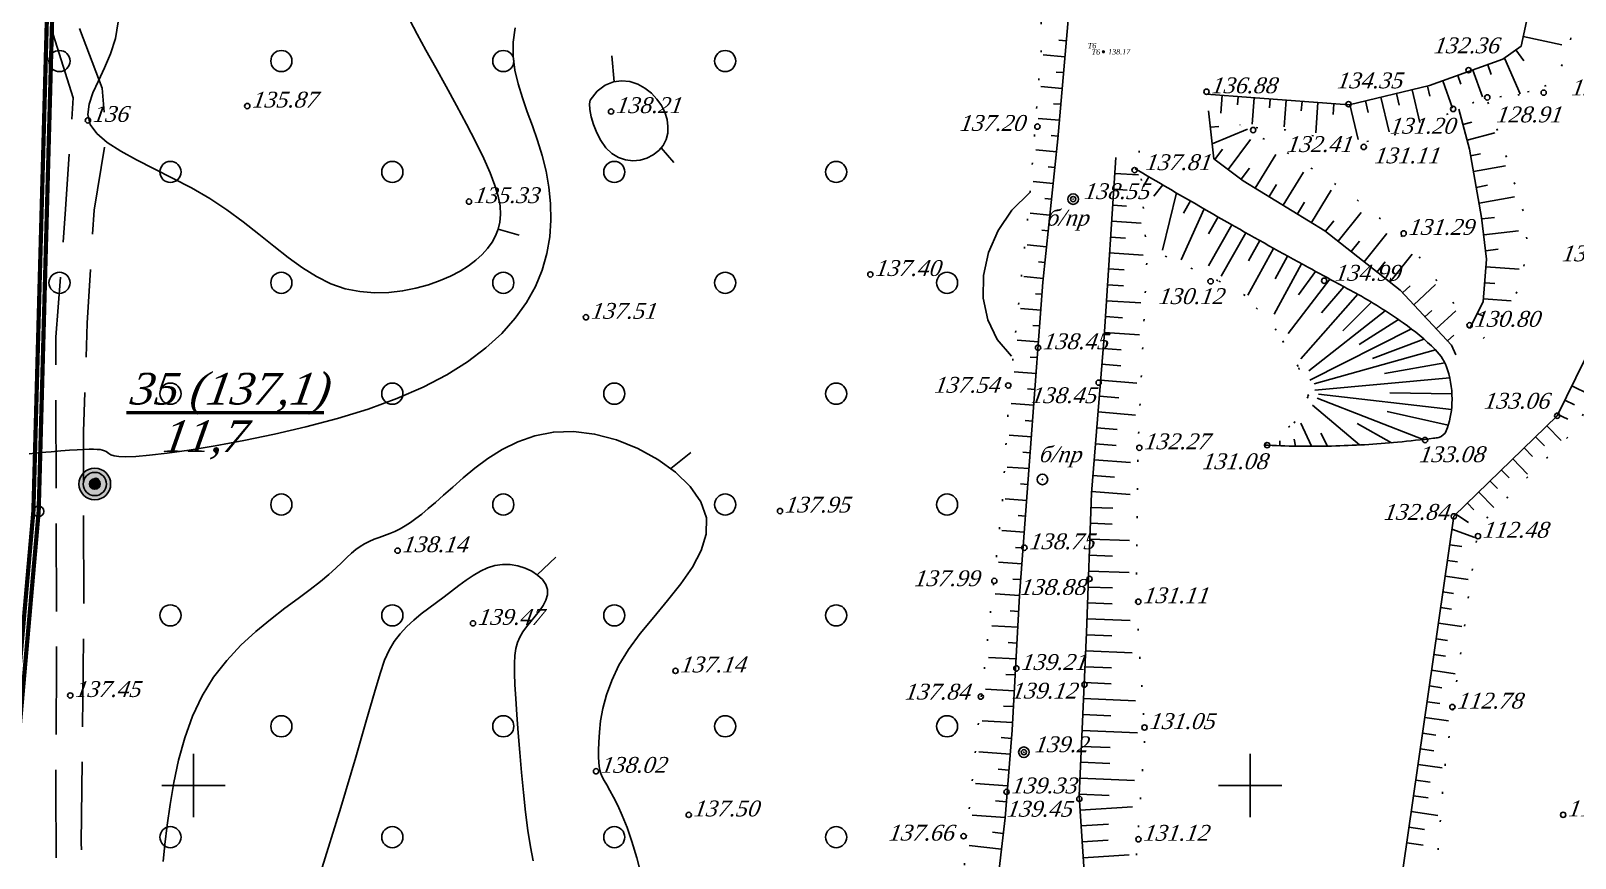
# Model space of a CAD drawing. Header units: millimetres. Extents: x 1400 to 7029, y -1119 to 1612.
# Drawn here: x 2941.4 to 3029.1, y 1348.7 to 1395.7 of the extents above; entities that cross this region are included whole.
import ezdxf
from ezdxf.enums import TextEntityAlignment as Align

# ---------------------------------------------------------------- set-up
doc = ezdxf.new("R2010")
doc.units = ezdxf.units.MM
doc.set_wipeout_variables(frame=1)
doc.linetypes.add('ADOT1', pattern=[1.6, 0.1, -1.5])
doc.linetypes.add('AHIDDEN4', pattern=[7, 5, -2])
for name, color, linetype in [('02_Горизонт_112', 7, 'Continuous'), ('02_Горизонт_128', 7, 'Continuous'), ('CONT-MNR', 7, 'Continuous'), ('NOMERA', 7, 'Continuous'), ('ВЫСОТЫ', 7, 'Continuous'), ('кресты', 7, 'Continuous'), ('НАДЗЕМКА', 7, 'Continuous'), ('НОМЕРА', 7, 'Continuous'), ('ПИКЕТЫ', 7, 'Continuous'), ('РАСТИТ', 7, 'Continuous'), ('РЕЛЬЕФ', 7, 'Continuous'), ('Скважины', 7, 'Continuous'), ('СІТУАЦІЯ', 7, 'Continuous'), ('ТОЧКИ', 7, 'Continuous')]:
    doc.layers.add(name, color=color, linetype=linetype)
doc.styles.add('russ', font='timesi.ttf')
doc.styles.add('universw', font='timesi.ttf', dxfattribs={"oblique": 10})

# ---------------------------------------------------------------- blocks, each defined once
blk = doc.blocks.new('A$C29341465')
at = {"color": 0, "linetype": 'ByBlock', "lineweight": -2}
for p, q in [((0.5, 1.2), (0, 1.2)), ((1.2, 2), (1.2, 2.5)), ((1.2, 0.5), (1.2, 0)), ((2, 1.2), (2.5, 1.2))]:
    blk.add_line(p, q, dxfattribs=at)
blk.add_circle((1.2, 1.2), 0.75, dxfattribs=at)
blk = doc.blocks.new('point_s')
at = {"color": 0, "xscale": 0.2, "yscale": 0.2, "zscale": 0.2}
blk.add_blockref('A$C29341465', (-0.25, -0.25), dxfattribs=at)
at = {"layer": 'NOMERA', "color": 1, "style": 'russ'}
blk.add_attdef('NN', text='', height=1, dxfattribs=at).set_placement((-2.16, 0.35), align=Align.BOTTOM_CENTER)
at = {"layer": 'ВЫСОТЫ', "color": 1, "style": 'russ'}
blk.add_attdef('H_VER', (0.88, -0.52), '', height=1, dxfattribs=at)
at = {"layer": 'ВЫСОТЫ', "color": 0, "style": 'russ'}
blk.add_attdef('H_ZEM', (1.19, -1.98), '', height=1, dxfattribs=at)
at = {"layer": 'НОМЕРА', "color": 1, "linetype": 'Continuous', "style": 'russ'}
blk.add_attdef('NAZV', text='', height=1, dxfattribs=at).set_placement((-0.62, -0.07), align=Align.MIDDLE_RIGHT)
at = {"layer": 'ТОЧКИ', "style": 'russ'}
for tag, p in [('T_ST--T_OR', (-0.02, -4.67)), ('S-G_UG-V_UG-V', (0.02, -9.54)), ('H_ST-I-Z', (-0.02, -7.21))]:
    blk.add_attdef(tag, text='', height=1, dxfattribs=at).set_placement(p, align=Align.CENTER)
blk = doc.blocks.new('108')
at = {"color": 0, "linetype": 'Continuous', "lineweight": 0}
blk.add_wipeout([(0.51, -0.12), (0.52, -0.06), (0.52, -0.01), (0.52, 0.05), (0.51, 0.1), (0.5, 0.15), (0.48, 0.2), (0.45, 0.25), (0.42, 0.3), (0.39, 0.34), (0.35, 0.38), (0.31, 0.42), (0.26, 0.45), (0.22, 0.47), (0.17, 0.49), (0.11, 0.51), (0.06, 0.52), (0.01, 0.52), (-0.05, 0.52), (-0.1, 0.51), (-0.15, 0.5), (-0.21, 0.48), (-0.25, 0.45), (-0.3, 0.42), (-0.34, 0.39), (-0.38, 0.35), (-0.42, 0.31), (-0.45, 0.26), (-0.47, 0.22), (-0.49, 0.17), (-0.51, 0.11), (-0.52, 0.06), (-0.52, 0.01), (-0.52, -0.05), (-0.51, -0.1), (-0.5, -0.15), (-0.48, -0.21), (-0.45, -0.25), (-0.42, -0.3), (-0.39, -0.34), (-0.35, -0.38), (-0.31, -0.42), (-0.27, -0.45), (-0.22, -0.47), (-0.17, -0.49), (-0.12, -0.51), (-0.06, -0.52), (-0.01, -0.52), (0.05, -0.52), (0.1, -0.51), (0.15, -0.5), (0.2, -0.48), (0.25, -0.45), (0.3, -0.42), (0.34, -0.39), (0.38, -0.35), (0.42, -0.31), (0.45, -0.27), (0.47, -0.22), (0.49, -0.17)], dxfattribs=at)
at = {"linetype": 'Continuous'}
h = blk.add_hatch(color=0, dxfattribs=at)
edge = h.paths.add_edge_path()
edge.add_arc((0, 0), 0.0196, 0, 360)
at = {"color": 0, "linetype": 'Continuous'}
for radius in [0.5, 0.0196]:
    blk.add_circle((0, 0), radius, dxfattribs=at)
blk = doc.blocks.new('372')
blk.add_circle((0, 0), 1)
blk = doc.blocks.new('368')
at = {"color": 0, "linetype": 'Continuous'}
blk.add_blockref('372', (0, 0), dxfattribs=at)

msp = doc.modelspace()

# ---------------------------------------------------------------- hatches: boundary and pattern name
at = {"layer": 'Скважины', "linetype": 'Continuous'}
for color, points in [(0, [(2945.9452, 1369.9568, 1), (2944.1452, 1369.9568, 1)]), (7, [(2945.3452, 1369.9568, 1), (2944.7452, 1369.9568, 1)])]:
    msp.add_hatch(color=color, dxfattribs=at).paths.add_polyline_path(points)

# ---------------------------------------------------------------- linework, layer by layer
at = {"layer": '02_Горизонт_112', "color": 0, "linetype": 'Continuous'}
for p, q in [((3028.9131, 1375.5306), (3029.9237, 1375.0362)), ((3028.5172, 1374.7214), (3029.0657, 1374.453)), ((3027.4991, 1373.2668), (3028.3096, 1372.4341)), ((3028.1213, 1373.9121), (3028.6833, 1373.6372)), ((3026.8535, 1372.6384), (3027.3573, 1372.1209)), ((3026.2079, 1372.01), (3026.6895, 1371.5153)), ((3024.9168, 1370.7532), (3025.354, 1370.3041)), ((3025.5624, 1371.3816), (3026.3956, 1370.5257)), ((3024.2713, 1370.1248), (3024.6863, 1369.6985)), ((3022.9801, 1368.868), (3023.3508, 1368.4872)), ((3023.6257, 1369.4964), (3024.4815, 1368.6173)), ((3022.3346, 1368.2396), (3023.0552, 1367.7795)), ((3022.1088, 1367.3974), (3023.4056, 1366.9113)), ((3021.9802, 1366.5057), (3022.6715, 1366.4059)), ((3021.8515, 1365.614), (3022.427, 1365.531)), ((3021.7228, 1364.7223), (3023.0363, 1364.5328)), ((3021.5942, 1363.8306), (3022.1897, 1363.7447)), ((3021.4655, 1362.939), (3022.0791, 1362.8504)), ((3021.3369, 1362.0473), (3022.6621, 1361.8561)), ((3021.2082, 1361.1556), (3021.858, 1361.0619)), ((3021.0796, 1360.2639), (3021.7475, 1360.1676)), ((3020.9509, 1359.3723), (3022.2878, 1359.1794)), ((3020.8222, 1358.4806), (3021.5263, 1358.379)), ((3020.6936, 1357.5889), (3021.4158, 1357.4847)), ((3020.5649, 1356.6972), (3021.9136, 1356.5026)), ((3020.4363, 1355.8055), (3021.1947, 1355.6961)), ((3020.3076, 1354.9139), (3021.0841, 1354.8018)), ((3020.179, 1354.0222), (3021.545, 1353.8251)), ((3020.0503, 1353.1305), (3020.863, 1353.0132)), ((3019.9216, 1352.2388), (3020.7524, 1352.119)), ((3019.793, 1351.3471), (3021.3019, 1351.1294)), ((3019.6643, 1350.4555), (3020.5521, 1350.3274)), ((3019.5357, 1349.5638), (3020.4689, 1349.4291))]:
    msp.add_line(p, q, dxfattribs=at)
at = {"layer": '02_Горизонт_112', "color": 0, "linetype": 'Continuous', "flags": 128}
msp.add_lwpolyline([(3008.1883, 1222.9575), (3003.9163, 1232.7615), (3005.1553, 1249.0515), (3006.2683, 1263.8955), (3009.6763, 1268.1915), (3010.6093, 1278.8895), (3010.8433, 1282.6965), (3011.1943, 1290.7605), (3012.6613, 1302.2655), (3012.7033, 1303.8195), (3014.5213, 1308.5265), (3017.6383, 1320.3525), (3019.3153, 1348.0365), (3022.2133, 1368.1215), (3028.0843, 1373.8365), (3032.3113, 1382.4765), (3038.4553, 1405.4475), (3043.1413, 1405.5825), (3048.4513, 1405.3065), (3051.6484, 1414.6083)], dxfattribs=at)
at = {"layer": '02_Горизонт_112', "color": 250, "linetype": 'ADOT1', "flags": 128}
msp.add_lwpolyline([(3053.1526, 1414.4348), (3049.5655, 1404.0236), (3039.6721, 1404.0814), (3034.2336, 1384.3002), (3029.2134, 1373.1551), (3023.6054, 1367.5487), (3021.8071, 1354.6412), (3021.6648, 1353.5597), (3019.6496, 1328.2294), (3018.9629, 1319.3053), (3016.0656, 1308.5238), (3014.2487, 1303.7809), (3013.8954, 1300.8545), (3012.5814, 1290.3892), (3012.2786, 1282.6695), (3011.5338, 1268.5018), (3008.1068, 1264.3146), (3007.5357, 1262.7919), (3006.6472, 1250.9915), (3005.3774, 1232.9381), (3009.0582, 1224.3733), (3010.3909, 1221.7721)], dxfattribs=at)
at = {"layer": '02_Горизонт_112', "color": 7, "linetype": 'Continuous'}
for centre in [(3028.0843, 1373.8365), (3022.2133, 1368.1215), (3023.5846, 1366.9925), (3022.1301, 1357.2831), (3028.4224, 1351.1591)]:
    msp.add_circle(centre, 0.15, dxfattribs=at)
at = {"layer": '02_Горизонт_128', "color": 7, "linetype": 'Continuous'}
for p, q in [((3026.1494, 1395.3793), (3028.349, 1394.9074)), ((3025.7402, 1394.6255), (3026.1927, 1393.9949)), ((3023.2879, 1393.4759), (3023.8373, 1391.951)), ((3024.1418, 1393.7835), (3024.3404, 1393.2323)), ((3020.7223, 1392.5657), (3020.8578, 1391.9978)), ((3021.58, 1392.8606), (3022.1407, 1391.3046)), ((3022.434, 1393.1682), (3022.614, 1392.6685)), ((3009.068, 1392.0437), (3008.9852, 1391.0209)), ((3009.9727, 1391.9704), (3009.9354, 1391.5101)), ((3010.8775, 1391.8987), (3010.7677, 1390.396)), ((3011.7827, 1391.8325), (3011.746, 1391.3295)), ((3012.688, 1391.7663), (3012.5772, 1390.2509)), ((3013.5932, 1391.7002), (3013.5539, 1391.1628)), ((3014.4984, 1391.634), (3014.3728, 1389.9148)), ((3015.4036, 1391.5678), (3015.3591, 1390.959)), ((3017.1908, 1391.7233), (3017.3481, 1391.0643)), ((3018.0737, 1391.9339), (3018.5443, 1389.9612)), ((3018.9566, 1392.1445), (3019.1131, 1391.4884)), ((3019.8394, 1392.3551), (3020.2814, 1390.5025)), ((3016.308, 1391.5127), (3016.7806, 1389.5315)), ((3008.3924, 1390.2259), (3008.3835, 1390.2249)), ((3008.3924, 1390.2259), (3008.8787, 1390.2783)), ((3008.4927, 1389.2957), (3010.5045, 1390.1287)), ((3022.7272, 1390.379), (3022.7185, 1390.3766)), ((3022.7272, 1390.379), (3023.2353, 1390.5139)), ((3022.9612, 1389.4978), (3024.5383, 1389.9166)), ((3008.4927, 1389.2957), (3008.4658, 1389.2928)), ((3008.6464, 1388.3961), (3009.085, 1388.9815)), ((3009.3951, 1387.8351), (3010.666, 1389.5314)), ((3022.9612, 1389.4978), (3022.9351, 1389.4909)), ((3008.6464, 1388.3961), (3008.641, 1388.3889)), ((3010.9343, 1386.7749), (3012.0993, 1388.6785)), ((3023.1642, 1388.6097), (3023.1553, 1388.6081)), ((3023.1642, 1388.6097), (3023.732, 1388.7112)), ((3009.3951, 1387.8351), (3009.3789, 1387.8135)), ((3010.1438, 1387.2742), (3010.1384, 1387.267)), ((3010.1438, 1387.2742), (3010.6188, 1387.9082)), ((3012.5302, 1385.7983), (3013.6833, 1387.6824)), ((3023.3246, 1387.7122), (3023.298, 1387.7075)), ((3023.3246, 1387.7122), (3025.1402, 1388.0368)), ((3010.9343, 1386.7749), (3010.9202, 1386.7519)), ((3011.7323, 1386.2866), (3012.1491, 1386.9677)), ((3014.1261, 1384.8216), (3015.245, 1386.65)), ((3023.4851, 1386.8147), (3023.4762, 1386.8132)), ((3023.4851, 1386.8147), (3024.1232, 1386.9288)), ((3011.7323, 1386.2866), (3011.7276, 1386.2789)), ((3012.5302, 1385.7983), (3012.5161, 1385.7753)), ((3013.3282, 1385.31), (3013.7347, 1385.9743)), ((3023.6455, 1385.9172), (3023.6189, 1385.9125)), ((3023.6455, 1385.9172), (3025.659, 1386.2772)), ((3013.3282, 1385.31), (3013.3235, 1385.3023)), ((3014.1261, 1384.8216), (3014.112, 1384.7986)), ((3014.9217, 1384.33), (3015.3905, 1384.9208)), ((3015.6546, 1383.7485), (3016.9489, 1385.3801)), ((3023.8015, 1385.0191), (3023.7925, 1385.018)), ((3023.8015, 1385.0191), (3024.5136, 1385.103)), ((3014.9217, 1384.33), (3014.9161, 1384.3229)), ((3015.6546, 1383.7485), (3015.6379, 1383.7274)), ((3016.3875, 1383.1671), (3016.852, 1383.7526)), ((3017.1204, 1382.5857), (3018.4005, 1384.1993)), ((3023.9081, 1384.1136), (3023.8813, 1384.1105)), ((3023.9081, 1384.1136), (3025.8761, 1384.3454)), ((3016.3875, 1383.1671), (3016.3819, 1383.1601)), ((3018.5862, 1381.4229), (3019.8544, 1383.0215)), ((3024.0147, 1383.2082), (3024.0058, 1383.2071)), ((3024.0147, 1383.2082), (3024.7337, 1383.2928)), ((3017.1204, 1382.5857), (3017.1037, 1382.5646)), ((3017.8533, 1382.0043), (3017.8478, 1381.9973)), ((3017.8533, 1382.0043), (3018.3135, 1382.5844)), ((3024.0381, 1382.301), (3024.0111, 1382.3031)), ((3024.0381, 1382.301), (3025.9193, 1382.1562)), ((3018.5862, 1381.4229), (3018.5695, 1381.4018)), ((3019.2985, 1380.8191), (3019.7347, 1381.2267)), ((3019.9371, 1380.1355), (3021.1758, 1381.2928)), ((3023.9681, 1381.392), (3023.9591, 1381.3927)), ((3023.9681, 1381.392), (3024.5436, 1381.3477)), ((3019.2985, 1380.8191), (3019.2919, 1380.8129)), ((3023.8981, 1380.483), (3023.8711, 1380.485)), ((3023.8981, 1380.483), (3025.4618, 1380.3626)), ((3019.9371, 1380.1355), (3019.9174, 1380.1171)), ((3020.5758, 1379.4519), (3020.5692, 1379.4458)), ((3020.5758, 1379.4519), (3020.9653, 1379.8159)), ((3021.2145, 1378.7683), (3022.3198, 1379.801)), ((3023.551, 1379.6508), (3023.5429, 1379.6548)), ((3023.551, 1379.6508), (3023.8707, 1379.4907)), ((3021.2145, 1378.7683), (3021.1947, 1378.7499)), ((3021.8531, 1378.0847), (3022.2132, 1378.4212)), ((3021.8531, 1378.0847), (3021.8466, 1378.0786))]:
    msp.add_line(p, q, dxfattribs=at)
at = {"layer": '02_Горизонт_128', "color": 0, "linetype": 'Continuous'}
for p, q in [((3002.9617, 1387.6064), (3004.2993, 1387.5192)), ((3004.9029, 1387.4122), (3004.5726, 1386.8516)), ((3002.9028, 1386.7023), (3003.6685, 1386.6524)), ((3005.685, 1386.9527), (3005.1861, 1386.3131)), ((3006.4682, 1386.4951), (3005.675, 1383.2401)), ((3002.8439, 1385.7982), (3003.6346, 1385.7467)), ((3008.0378, 1385.5853), (3006.7344, 1382.6906)), ((3007.2525, 1386.0393), (3006.8554, 1385.3543)), ((3002.785, 1384.8941), (3004.4609, 1384.7849)), ((3008.8242, 1385.1331), (3008.2771, 1384.179)), ((3009.6116, 1384.6828), (3008.288, 1382.3612)), ((3002.7261, 1383.99), (3003.567, 1383.9352)), ((3010.4005, 1384.2348), (3009.0057, 1381.7684)), ((3011.1909, 1383.7897), (3010.5447, 1382.6377)), ((3002.6672, 1383.0859), (3004.5687, 1382.962)), ((3011.9828, 1383.3474), (3010.5079, 1380.6958)), ((3012.7763, 1382.9079), (3012.0594, 1381.6081)), ((3002.6083, 1382.1818), (3003.4994, 1382.1237)), ((3013.5714, 1382.4711), (3012.0079, 1379.6128)), ((3014.3678, 1382.0369), (3013.3981, 1380.6982)), ((3002.5494, 1381.2777), (3003.4655, 1381.218)), ((3015.1647, 1381.6035), (3012.7986, 1378.504)), ((3015.9619, 1381.1705), (3014.6933, 1379.6761)), ((3002.4905, 1380.3736), (3004.4485, 1380.246)), ((3016.7579, 1380.7355), (3013.5259, 1377.0626)), ((3017.5437, 1380.2825), (3015.916, 1378.6613)), ((3002.4316, 1379.4695), (3003.3979, 1379.4066)), ((3018.3144, 1379.804), (3013.9843, 1376.3813)), ((3019.0689, 1379.3006), (3016.8464, 1377.889)), ((3002.3727, 1378.5654), (3004.3594, 1378.436)), ((3019.8035, 1378.7687), (3014.0317, 1375.8601)), ((3002.3035, 1377.6621), (3003.3296, 1377.5791)), ((3021.172, 1377.5792), (3014.2845, 1375.6547)), ((3020.5058, 1378.1946), (3017.5988, 1377.0911)), ((3002.2305, 1376.759), (3003.2958, 1376.6729)), ((3021.6992, 1376.8461), (3018.2737, 1376.2308)), ((3002.1575, 1375.8559), (3004.2205, 1375.6892)), ((3021.981, 1375.9862), (3014.3204, 1375.2824)), ((3002.0845, 1374.9529), (3003.1992, 1374.8628)), ((3022.0779, 1374.1827), (3014.5243, 1375.0663)), ((3022.1035, 1375.0884), (3018.5856, 1375.1368)), ((3002.0115, 1374.0498), (3004.1286, 1373.8787)), ((3016.8579, 1372.1757), (3014.1897, 1374.4384)), ((3020.4725, 1372.486), (3014.4583, 1374.8333)), ((3021.8902, 1373.2966), (3018.4265, 1374.0725)), ((3001.9385, 1373.1467), (3003.0965, 1373.0531)), ((3014.1378, 1372.1024), (3013.5326, 1373.414)), ((3018.6675, 1372.3041), (3016.7326, 1373.3945)), ((3012.3239, 1372.1302), (3012.3329, 1372.4134)), ((3013.2307, 1372.1087), (3013.1528, 1372.4962)), ((3015.0449, 1372.1112), (3014.6612, 1372.8518)), ((3001.8655, 1372.2437), (3003.0451, 1372.1483)), ((3001.7925, 1371.3406), (3003.8582, 1371.1736)), ((3001.7196, 1370.4375), (3002.9424, 1370.3387)), ((3001.6466, 1369.5345), (3003.8357, 1369.3575)), ((3001.6103, 1368.6293), (3002.843, 1368.5861)), ((3001.5786, 1367.7238), (3002.8211, 1367.6803)), ((3001.5469, 1366.8184), (3003.8025, 1366.7394)), ((3001.5153, 1365.9129), (3002.8263, 1365.867)), ((3001.4836, 1365.0074), (3003.7801, 1364.9271)), ((3001.4519, 1364.102), (3002.8278, 1364.0538)), ((3001.4202, 1363.1965), (3002.8156, 1363.1477)), ((3001.3885, 1362.2911), (3003.8324, 1362.2055)), ((3001.3556, 1361.3857), (3002.7911, 1361.3215)), ((3001.3151, 1360.4806), (3003.9523, 1360.3627)), ((3001.2747, 1359.5754), (3002.7668, 1359.5088)), ((3001.2342, 1358.6703), (3002.7547, 1358.6024)), ((3001.1938, 1357.7652), (3004.1291, 1357.634)), ((3001.1533, 1356.8601), (3002.7304, 1356.7896)), ((3001.1129, 1355.955), (3004.247, 1355.8149)), ((3001.0724, 1355.0499), (3002.6944, 1354.9774)), ((3001.032, 1354.1448), (3002.6763, 1354.0713)), ((3000.9915, 1353.2397), (3004.0745, 1353.1019)), ((3000.9511, 1352.3346), (3002.6402, 1352.2591)), ((3000.9986, 1351.4303), (3003.9718, 1351.6211)), ((3001.0566, 1350.5262), (3002.6076, 1350.6257)), ((3001.1147, 1349.622), (3002.5895, 1349.7167)), ((3001.1727, 1348.7179), (3003.7751, 1348.8849))]:
    msp.add_line(p, q, dxfattribs=at)
at = {"layer": '02_Горизонт_128', "color": 7, "linetype": 'ADOT1', "flags": 128}
for points in [[(3025.8525, 1392.0586), (3027.8766, 1392.7326), (3028.6862, 1394.485), (3029.2935, 1397.2484), (3029.2935, 1399.8096), (3029.0236, 1403.1796), (3027.6742, 1404.7298), (3022.4115, 1406.0104), (3020.7922, 1406.28)], [(3026.4949, 1392.2531), (3023.4965, 1391.7085), (3019.6802, 1390.0066), (3016.6136, 1389.2578), (3012.6611, 1390.0747), (3010.1396, 1390.2789), (3010.1396, 1390.2789)], [(3023.8854, 1378.2328), (3025.649, 1380.3654), (3026.4379, 1383.2861), (3026.1595, 1385.4187), (3025.2313, 1388.4321), (3024.0711, 1391.8628)], [(3023.0325, 1378.8473), (3022.3513, 1380.0218), (3019.5388, 1383.8147), (3016.2576, 1386.4837), (3013.0702, 1388.5909), (3010.0702, 1390.3703), (3010.0702, 1390.3703)]]:
    msp.add_lwpolyline(points, dxfattribs=at)
at = {"layer": '02_Горизонт_128', "color": 7, "linetype": 'Continuous', "flags": 128}
for points in [[(3008.1634, 1392.117), (3010.6848, 1391.9127), (3016.2729, 1391.5043), (3020.8387, 1392.5935), (3024.9957, 1394.0912), (3026.0328, 1394.8354), (3026.6367, 1397.6511), (3026.7771, 1399.5722), (3025.6151, 1401.7355), (3023.5585, 1403.7862), (3021.2645, 1403.9884), (3019.1508, 1403.8416), (3017.4652, 1403.3882), (3016.0389, 1401.5101), (3014.4182, 1400.0853), (3012.2788, 1399.1139), (3009.2318, 1398.9196), (3006.6386, 1398.8548), (3004.953, 1399.2434)], [(3008.2921, 1391.156), (3008.5847, 1388.4423), (3010.2564, 1387.1898), (3014.8953, 1384.3509), (3019.1582, 1380.9692), (3022.0837, 1377.838), (3022.3344, 1377.2953)], [(3023.1429, 1378.8355), (3023.8854, 1380.319), (3024.0711, 1382.7298), (3023.7926, 1385.0942), (3023.0965, 1388.9885), (3022.4932, 1391.2601)]]:
    msp.add_lwpolyline(points, dxfattribs=at)
at = {"layer": '02_Горизонт_128', "linetype": 'Continuous'}
msp.add_lwpolyline([(3025.1096, 1394.1202), (3025.9734, 1392.1289)], dxfattribs=at)
at = {"layer": '02_Горизонт_128', "color": 32, "linetype": 'ADOT1', "flags": 128}
msp.add_lwpolyline([(3004.3469, 1388.8969), (3004.7889, 1382.8246), (3004.2916, 1372.336), (3004.1799, 1363.3048), (3004.6773, 1355.6316), (3003.9051, 1344.8891), (3003.5183, 1337.9888), (3003.5752, 1330.9441), (3003.2989, 1324.4853), (3003.2986, 1316.677), (3003.1328, 1311.9848), (3003.5982, 1304.418), (3002.9002, 1301.8226), (3002.7063, 1301.474)], dxfattribs=at)
msp.add_lwpolyline([(3004.3469, 1388.8969), (3004.7889, 1382.8246), (3004.2916, 1372.336), (3004.1799, 1363.3048), (3004.6773, 1355.6316), (3003.9051, 1344.8891), (3003.5183, 1337.9888), (3003.5752, 1330.9441), (3003.2989, 1324.4853), (3003.2986, 1316.677), (3003.1328, 1311.9848), (3003.5982, 1304.418), (3002.9002, 1301.8226), (3002.7063, 1301.474)], dxfattribs=at)
at = {"layer": '02_Горизонт_128', "color": 0, "linetype": 'Continuous', "flags": 128}
msp.add_lwpolyline([(3011.4175, 1372.1668, 0.0177687), (3015.2735, 1372.1158, 0.0182649), (3019.0186, 1372.3365, 0.0050079), (3021.0673, 1372.5531, 0.0346885), (3021.36, 1372.6078, 0.2416074), (3021.7813, 1372.9835, 0.0814888), (3022.1066, 1374.5415, 0.0864423), (3021.859, 1376.4463, 0.12431), (3021.1564, 1377.5946, 0.039475), (3019.338, 1379.1123, 0.0290366), (3016.6093, 1380.8174, 0.0008189), (3015.6653, 1381.3317, -0.0004453), (3013.9286, 1382.2761, -0.0049207), (3009.5083, 1384.7417, -0.0039972), (3004.1218, 1387.8735)], format="xyb", dxfattribs=at)
at = {"layer": '02_Горизонт_128', "color": 0, "linetype": 'ADOT1'}
msp.add_lwpolyline([(3011.5199, 1372.2598), (3013.1458, 1373.4199), (3013.9587, 1374.9571), (3013.378, 1376.6392), (3012.1296, 1378.6984), (3010.3586, 1380.6706), (3008.8199, 1381.5117), (3005.5101, 1383.0488)], dxfattribs=at)
at = {"layer": '02_Горизонт_128', "color": 7, "linetype": 'Continuous'}
for centre in [(3023.0488, 1393.4728), (3008.1682, 1392.2473), (3016.2353, 1391.5393), (3024.1139, 1391.9259), (3027.3128, 1392.1951), (3022.1752, 1391.2702), (3010.8205, 1390.0705), (3017.0982, 1389.1108), (3004.0873, 1387.7925), (3019.3657, 1384.1984), (3008.4043, 1381.4745), (3014.8513, 1381.5075), (3023.1079, 1378.9783), (3011.6143, 1372.1655), (3020.5813, 1372.4565), (3004.3551, 1372.0161), (2997.3723, 1359.4788), (3001.2384, 1358.5577), (3004.6506, 1356.1214), (2996.8156, 1352.4647), (3000.947, 1352.066), (3004.3059, 1349.7721)]:
    msp.add_circle(centre, 0.15, dxfattribs=at)
at = {"layer": 'CONT-MNR', "color": 30, "linetype": 'Continuous', "flags": 128}
for points in [[(2962.935, 1396.3188), (2963.3518, 1395.524), (2963.8506, 1394.6068), (2964.4057, 1393.6015), (2964.9917, 1392.5426), (2965.5829, 1391.4646), (2966.1537, 1390.4018), (2966.6786, 1389.3887), (2967.1319, 1388.4597), (2967.4934, 1387.6411), (2967.7637, 1386.9273), (2967.9488, 1386.3044), (2968.0545, 1385.7585), (2968.087, 1385.2757), (2968.052, 1384.8423), (2967.9555, 1384.4445), (2967.8036, 1384.0683), (2967.6008, 1383.7025), (2967.3468, 1383.3464), (2967.0397, 1383.0018), (2966.678, 1382.6705), (2966.26, 1382.3542), (2965.7838, 1382.0549), (2965.2479, 1381.7744), (2964.6505, 1381.5144), (2963.9919, 1381.2787), (2963.28, 1381.0782), (2962.5248, 1380.926), (2961.7363, 1380.8348), (2960.9243, 1380.8176), (2960.0988, 1380.8873), (2959.2698, 1381.0568), (2958.4472, 1381.339), (2957.6375, 1381.7409), (2956.834, 1382.2459), (2956.0262, 1382.8316), (2955.2041, 1383.4754), (2954.3574, 1384.1549), (2953.4758, 1384.8476), (2952.5491, 1385.531), (2951.567, 1386.1826), (2950.5278, 1386.7855), (2949.4632, 1387.345), (2948.4133, 1387.8717), (2947.4183, 1388.3764), (2946.5184, 1388.8699), (2945.7537, 1389.363), (2945.1644, 1389.8665), (2944.7907, 1390.391), (2944.657, 1390.9465), (2944.7253, 1391.5397), (2944.9416, 1392.1762), (2945.2523, 1392.8618), (2945.6036, 1393.6023), (2945.9416, 1394.4034), (2946.2125, 1395.2709), (2946.3626, 1396.2106)], [(2973.1643, 1391.7737), (2973.1261, 1391.555), (2973.1474, 1391.2298), (2973.226, 1390.8283), (2973.3596, 1390.3808), (2973.5462, 1389.9175), (2973.7834, 1389.4686), (2974.069, 1389.0643), (2974.401, 1388.7348), (2974.7748, 1388.5042), (2975.177, 1388.371), (2975.5921, 1388.3276), (2976.0046, 1388.3663), (2976.3988, 1388.4795), (2976.7591, 1388.6595), (2977.07, 1388.8987), (2977.3159, 1389.1895), (2977.4843, 1389.5236), (2977.5751, 1389.8905), (2977.5911, 1390.2793), (2977.5353, 1390.6788), (2977.4107, 1391.0781), (2977.2201, 1391.4661), (2976.9666, 1391.8318), (2976.6531, 1392.1641), (2976.284, 1392.4511), (2975.8705, 1392.6765), (2975.4252, 1392.8231), (2974.9607, 1392.8738), (2974.4897, 1392.8114), (2974.0249, 1392.6187), (2973.5789, 1392.2786), (2973.1643, 1391.7737)], [(2998.1452, 1386.5308), (2997.1173, 1385.5254), (2996.3304, 1384.3687), (2995.7921, 1383.1139), (2995.5101, 1381.814), (2995.4921, 1380.5222), (2995.7458, 1379.2917), (2996.2789, 1378.1755), (2997.099, 1377.2268)], [(2976.0953, 1347.6662), (2975.8206, 1348.7253), (2975.5415, 1349.646), (2975.264, 1350.439), (2974.9941, 1351.1149), (2974.7377, 1351.6845), (2974.5008, 1352.1586), (2974.2894, 1352.5478), (2974.1095, 1352.8629), (2973.9653, 1353.1163), (2973.8544, 1353.3265), (2973.7726, 1353.5141), (2973.7157, 1353.6992), (2973.6795, 1353.9022), (2973.66, 1354.1434), (2973.6529, 1354.4432), (2973.6541, 1354.8218), (2973.6631, 1355.2946), (2973.6941, 1355.8567), (2973.765, 1356.4983), (2973.8939, 1357.2095), (2974.0986, 1357.9805), (2974.397, 1358.8013), (2974.8071, 1359.6623), (2975.3469, 1360.5534), (2976.021, 1361.4658), (2976.782, 1362.3941), (2977.5691, 1363.3337), (2978.3215, 1364.2801), (2978.9785, 1365.2289), (2979.4793, 1366.1755), (2979.7633, 1367.1155), (2979.7696, 1368.0443), (2979.4565, 1368.9543), (2978.8578, 1369.8255), (2978.0261, 1370.6349), (2977.0142, 1371.3592), (2975.8748, 1371.9753), (2974.6605, 1372.4602), (2973.4242, 1372.7907), (2972.2185, 1372.9437), (2971.0871, 1372.9055), (2970.0375, 1372.6995), (2969.0682, 1372.3587), (2968.1775, 1371.9161), (2967.3639, 1371.4044), (2966.626, 1370.8567), (2965.9621, 1370.3058), (2965.3707, 1369.7846), (2964.8489, 1369.3197), (2964.3886, 1368.9126), (2963.9802, 1368.5583), (2963.6141, 1368.252), (2963.281, 1367.9888), (2962.9712, 1367.7637), (2962.6752, 1367.5719), (2962.3836, 1367.4086), (2962.0887, 1367.2685), (2961.7914, 1367.1455), (2961.4943, 1367.0334), (2961.2, 1366.9257), (2960.9112, 1366.8161), (2960.6307, 1366.6982), (2960.3611, 1366.5658), (2960.1051, 1366.4123), (2959.8622, 1366.2321), (2959.6197, 1366.0216), (2959.3616, 1365.778), (2959.0719, 1365.4983), (2958.7348, 1365.1797), (2958.3341, 1364.8192), (2957.8541, 1364.4139), (2957.2787, 1363.961), (2956.5995, 1363.4567), (2955.8376, 1362.8949), (2955.0218, 1362.2684), (2954.1808, 1361.5703), (2953.3432, 1360.7935), (2952.5378, 1359.931), (2951.7932, 1358.9757), (2951.138, 1357.9208), (2950.594, 1356.7658), (2950.1541, 1355.5376), (2949.8045, 1354.2697), (2949.531, 1352.9956), (2949.3199, 1351.749), (2949.1569, 1350.5633), (2949.0283, 1349.472), (2948.9199, 1348.5088)], [(2969.9275, 1348.5439), (2969.7804, 1349.3445), (2969.6406, 1350.2759), (2969.509, 1351.314), (2969.3865, 1352.4226), (2969.2743, 1353.5658), (2969.1732, 1354.7076), (2969.0843, 1355.8118), (2969.0086, 1356.8427), (2968.9472, 1357.764), (2968.9014, 1358.5489), (2968.8748, 1359.2072), (2968.8714, 1359.7576), (2968.8951, 1360.2191), (2968.9501, 1360.6105), (2969.0402, 1360.9506), (2969.1694, 1361.2583), (2969.3419, 1361.5524), (2969.5575, 1361.8484), (2969.8009, 1362.1484), (2970.0526, 1362.4512), (2970.2932, 1362.7554), (2970.5033, 1363.0597), (2970.6634, 1363.3628), (2970.7542, 1363.6635), (2970.7563, 1363.9605), (2970.6559, 1364.2512), (2970.4624, 1364.5279), (2970.1909, 1364.7817), (2969.8564, 1365.0036), (2969.4742, 1365.1847), (2969.0592, 1365.3159), (2968.6265, 1365.3884), (2968.1913, 1365.3931), (2967.7656, 1365.3243), (2967.3493, 1365.189), (2966.9395, 1364.9974), (2966.533, 1364.7596), (2966.127, 1364.4857), (2965.7182, 1364.186), (2965.3037, 1363.8707), (2964.8804, 1363.5498), (2964.4472, 1363.2307), (2964.01, 1362.909), (2963.577, 1362.5771), (2963.156, 1362.2278), (2962.755, 1361.8537), (2962.382, 1361.4474), (2962.0448, 1361.0015), (2961.7516, 1360.5088), (2961.4992, 1359.9405), (2961.2414, 1359.1835), (2960.9206, 1358.103), (2960.4796, 1356.5646), (2959.8609, 1354.4336), (2959.0073, 1351.5757), (2957.8614, 1347.8561)]]:
    msp.add_lwpolyline(points, dxfattribs=at)
at = {"layer": 'CONT-MNR', "color": 30, "linetype": 'Continuous', "elevation": 41.1}
msp.add_lwpolyline([(2968.9224, 1395.8767), (2968.8031, 1395.0639), (2968.8007, 1394.2646), (2968.9012, 1393.476), (2969.0829, 1392.692), (2969.3243, 1391.9063), (2969.6038, 1391.1128), (2969.8999, 1390.3052), (2970.1909, 1389.4773), (2970.4553, 1388.623), (2970.6736, 1387.7382), (2970.8343, 1386.8271), (2970.928, 1385.8965), (2970.9452, 1384.9528), (2970.8765, 1384.0025), (2970.7126, 1383.0521), (2970.444, 1382.1083), (2970.0612, 1381.1774), (2969.5557, 1380.2658), (2968.9225, 1379.3782), (2968.1572, 1378.5192), (2967.2557, 1377.6933), (2966.2136, 1376.9051), (2965.0268, 1376.1591), (2963.691, 1375.4599), (2962.202, 1374.8119), (2960.565, 1374.219), (2958.8236, 1373.6829), (2957.0308, 1373.2043), (2955.2397, 1372.7841), (2953.5032, 1372.4231), (2951.8745, 1372.1223), (2950.4065, 1371.8826), (2949.1523, 1371.7047), (2948.1505, 1371.5879), (2947.3816, 1371.5246), (2946.812, 1371.5056), (2946.4077, 1371.5218), (2946.135, 1371.5638), (2945.9599, 1371.6224), (2945.8487, 1371.6885), (2945.7676, 1371.7529), (2945.6871, 1371.8078), (2945.5956, 1371.8521), (2945.4857, 1371.8862), (2945.3502, 1371.9104), (2945.1818, 1371.9253), (2944.9732, 1371.9311), (2944.7171, 1371.9283), (2944.4063, 1371.9172), (2944.035, 1371.8982), (2943.6034, 1371.8712), (2943.1134, 1371.8361), (2942.5667, 1371.7925), (2941.9652, 1371.7404), (2941.3106, 1371.6796)], dxfattribs=at)
at = {"layer": 'CONT-MNR', "color": 30, "linetype": 'Continuous', "flags": 128}
for points, elevation in [([(2974.5292, 1392.8167), (2974.3959, 1394.2814)], 41.4), ([(2977.2007, 1389.0533), (2977.9261, 1388.2249)], 41.4), ([(2967.9555, 1384.4445), (2969.1394, 1384.1049)], 40.8), ([(2977.7443, 1370.8365), (2978.8846, 1371.7453)], 41.4), ([(2970.1592, 1364.8027), (2971.2246, 1365.8069)], 41.7)]:
    msp.add_lwpolyline(points, dxfattribs=dict(at, elevation=elevation))
at = {"layer": 'кресты', "color": 3, "linetype": 'Continuous'}
for p, q in [((2950.6513, 1351.0275), (2950.6513, 1354.6275)), ((3010.6513, 1351.0275), (3010.6513, 1354.6275)), ((2948.8513, 1352.8275), (2952.4513, 1352.8275)), ((3008.8513, 1352.8275), (3012.4513, 1352.8275))]:
    msp.add_line(p, q, dxfattribs=at)
at = {"layer": 'ПИКЕТЫ', "color": 7, "linetype": 'Continuous'}
for centre in [(2953.7022, 1391.4344), (2944.6544, 1390.6205), (2974.3589, 1391.1208), (2998.5652, 1390.2656), (2966.291, 1386.0051), (2989.0804, 1381.8659), (2972.9329, 1379.4311), (2998.604, 1377.7012), (3002.0448, 1375.717), (2996.9113, 1375.5574), (2945.1093, 1370.1389), (2983.9522, 1368.4213), (2962.237, 1366.1695), (2997.8309, 1366.3374), (2996.1211, 1364.4537), (3001.5247, 1364.5662), (3004.2963, 1363.2697), (2966.52, 1362.0411), (2978.0162, 1359.3389), (2943.6506, 1357.9441), (2995.3532, 1357.8794), (2973.5079, 1353.6343), (2978.7676, 1351.1573), (2994.3785, 1349.9442)]:
    msp.add_circle(centre, 0.15, dxfattribs=at)
at = {"layer": 'РЕЛЬЕФ', "color": 7, "linetype": 'Continuous'}
for p, q in [((3000.2029, 1395.1323), (2999.7775, 1395.1688)), ((3000.1257, 1394.2321), (2998.8982, 1394.3374)), ((3000.0484, 1393.3319), (2999.6413, 1393.3668)), ((2999.9712, 1392.4317), (2998.7557, 1392.536)), ((2999.8939, 1391.5315), (2999.4907, 1391.5661)), ((2999.8167, 1390.6313), (2998.6131, 1390.7346)), ((2999.6493, 1388.8322), (2998.4709, 1388.954)), ((2999.7395, 1389.7311), (2999.3402, 1389.7654)), ((2999.5564, 1387.9335), (2999.1703, 1387.9734)), ((2999.4635, 1387.0347), (2998.3252, 1387.1524)), ((2999.3706, 1386.136), (2998.9979, 1386.1746)), ((2999.2777, 1385.2373), (2998.1654, 1385.3523)), ((2999.1848, 1384.3386), (2998.8138, 1384.377)), ((2999.0919, 1383.4399), (2997.9779, 1383.5551)), ((2998.999, 1382.5412), (2998.6274, 1382.5796)), ((2998.9062, 1381.6425), (2997.7904, 1381.7578)), ((2998.8326, 1380.7421), (2998.4535, 1380.7703)), ((2998.7655, 1379.8411), (2997.604, 1379.9276)), ((2998.6984, 1378.9401), (2998.3032, 1378.9695)), ((2998.6313, 1378.0391), (2997.4215, 1378.1292)), ((2998.5642, 1377.1381), (2998.1529, 1377.1687)), ((2998.4971, 1376.2371), (2997.2391, 1376.3307)), ((2998.43, 1375.3361), (2998.0026, 1375.3679)), ((2998.3629, 1374.4351), (2997.0736, 1374.5311)), ((2998.2958, 1373.534), (2997.8694, 1373.5658)), ((2998.2287, 1372.633), (2996.9594, 1372.7276)), ((2998.1616, 1371.732), (2997.7418, 1371.7633)), ((2998.0945, 1370.831), (2996.8452, 1370.9241)), ((2998.0274, 1369.93), (2997.6143, 1369.9608)), ((2997.9603, 1369.029), (2996.731, 1369.1206)), ((2997.8932, 1368.128), (2997.4757, 1368.1591)), ((2997.8261, 1367.227), (2996.5469, 1367.3223)), ((2997.759, 1366.326), (2997.3236, 1366.3585)), ((2997.6919, 1365.425), (2996.359, 1365.5243)), ((2997.6248, 1364.524), (2997.1715, 1364.5578)), ((2997.5577, 1363.623), (2996.1711, 1363.7263)), ((2997.5069, 1362.721), (2997.0299, 1362.7478)), ((2997.4562, 1361.8189), (2995.9836, 1361.9017)), ((2997.4055, 1360.9168), (2996.9007, 1360.9452)), ((2997.3548, 1360.0147), (2995.7989, 1360.1022)), ((2997.3041, 1359.1127), (2996.7716, 1359.1426)), ((2997.2534, 1358.2106), (2995.6141, 1358.3027)), ((2997.152, 1356.4065), (2995.4294, 1356.5033)), ((2997.2027, 1357.3085), (2996.6424, 1357.34)), ((2997.0188, 1354.6045), (2995.2459, 1354.7455)), ((2997.0904, 1355.5051), (2996.507, 1355.5515)), ((2996.9471, 1353.7038), (2996.3486, 1353.7514)), ((2996.8755, 1352.8032), (2995.0572, 1352.9478)), ((2996.8038, 1351.9025), (2996.1901, 1351.9513)), ((2996.7322, 1351.0019), (2994.8684, 1351.1501)), ((2996.6279, 1350.1044), (2996.0113, 1350.1765)), ((2996.523, 1349.207), (2994.6964, 1349.4205))]:
    msp.add_line(p, q, dxfattribs=at)
at = {"layer": 'Скважины', "color": 0, "linetype": 'Continuous', "lineweight": 50}
msp.add_line((2946.8393, 1374.0298), (2958.0584, 1374.0278), dxfattribs=at)
at = {"layer": 'Скважины', "color": 0, "linetype": 'Continuous'}
for radius in [0.9, 0.66, 0.3]:
    msp.add_circle((2945.0452, 1369.9568), radius, dxfattribs=at)
at = {"layer": 'Скважины', "color": 7, "linetype": 'Continuous'}
for centre in [(2945.0502, 1369.9165), (2945.1752, 1369.9316)]:
    msp.add_circle(centre, 0.15, dxfattribs=at)
at = {"layer": 'Скважины', "color": 7}
msp.add_circle((2945.0502, 1369.9165), 0.15, dxfattribs=at)
at = {"layer": 'СІТУАЦІЯ', "color": 7, "linetype": 'AHIDDEN4', "flags": 128}
msp.add_lwpolyline([(2942.8289, 1343.1317), (2939.4725, 1342.7324), (2934.6775, 1342.8922), (2930.442, 1342.7324), (2926.0467, 1343.3713), (2925.2475, 1343.6108), (2925.9668, 1351.2768), (2927.2454, 1365.89), (2929.1641, 1386.3091), (2929.8035, 1393.4959), (2930.2199, 1398.6521), (2932.7009, 1399.872), (2935.0243, 1401.0918), (2936.7177, 1401.6427), (2938.7655, 1402.1936), (2940.1831, 1402.3904), (2942.1128, 1397.2749), (2943.817, 1391.9046), (2943.3838, 1385.5692), (2942.833, 1378.3091), (2942.876, 1359.8482), (2942.8264, 1352.7641), (2942.8758, 1344.1163), (2942.7766, 1343.1255)], dxfattribs=at)

# ---------------------------------------------------------------- block references
at = {"color": 7, "xscale": 0.3, "yscale": 0.3, "zscale": 0.3}
msp.add_blockref('point_s', (3002.3173, 1394.5215), dxfattribs=at).add_auto_attribs({'NN': 'T6', 'H_VER': '138.17', 'NAZV': 'T6'})
at = {"layer": 'НАДЗЕМКА', "color": 7, "linetype": 'Continuous', "xscale": 0.6, "yscale": 0.6, "zscale": 0.6}
for p in [(3000.5983, 1386.1455), (2998.8523, 1370.2185), (2997.7993, 1354.7175)]:
    msp.add_blockref('108', p, dxfattribs=at)
at = {"layer": 'РАСТИТ', "color": 7, "linetype": 'Continuous'}
for p, xscale, yscale, zscale in [((2943.0397, 1393.9909), 0.6, 0.6, 0.6), ((2955.6397, 1393.9909), 0.6, 0.6, 0.6), ((2968.2397, 1393.9909), 0.6, 0.6, 0.6), ((2980.8397, 1393.9909), 0.6, 0.6, 0.6), ((2949.3397, 1387.6909), 0.6, 0.6, 0.6), ((2961.9397, 1387.6909), 0.6, 0.6, 0.6), ((2974.5397, 1387.6909), 0.6, 0.6, 0.6), ((2987.1397, 1387.6909), 0.6, 0.6, 0.6), ((2943.0397, 1381.3909), 0.6, 0.6, 0.6), ((2955.6397, 1381.3909), 0.6, 0.6, 0.6), ((2968.2397, 1381.3909), 0.6, 0.6, 0.6), ((2980.8397, 1381.3909), 0.6, 0.6, 0.6), ((2993.4397, 1381.3909), 0.6, 0.6, 0.6), ((2949.3397, 1375.0909), 0.6, 0.6, 0.6), ((2961.9397, 1375.0909), 0.6, 0.6, 0.6), ((2974.5397, 1375.0909), 0.6, 0.6, 0.6), ((2987.1397, 1375.0909), 0.6, 0.6, 0.6), ((2955.6397, 1368.7909), 0.6, 0.6, 0.6), ((2968.2397, 1368.7909), 0.6, 0.6, 0.6), ((2980.8397, 1368.7909), 0.6, 0.6, 0.6), ((2993.4397, 1368.7909), 0.6, 0.6, 0.6), ((2941.8471, 1368.4048), 0.3, 0.3, 0.3), ((2949.3397, 1362.4909), 0.6, 0.6, 0.6), ((2961.9397, 1362.4909), 0.6, 0.6, 0.6), ((2974.5397, 1362.4909), 0.6, 0.6, 0.6), ((2987.1397, 1362.4909), 0.6, 0.6, 0.6), ((2955.6397, 1356.1909), 0.6, 0.6, 0.6), ((2968.2397, 1356.1909), 0.6, 0.6, 0.6), ((2980.8397, 1356.1909), 0.6, 0.6, 0.6), ((2993.4397, 1356.1909), 0.6, 0.6, 0.6), ((2949.3397, 1349.8909), 0.6, 0.6, 0.6), ((2961.9397, 1349.8909), 0.6, 0.6, 0.6), ((2974.5397, 1349.8909), 0.6, 0.6, 0.6), ((2987.1397, 1349.8909), 0.6, 0.6, 0.6)]:
    msp.add_blockref('368', p, dxfattribs=dict(at, xscale=xscale, yscale=yscale, zscale=zscale))

# ---------------------------------------------------------------- texts
at = {"layer": '02_Горизонт_112', "color": 7, "linetype": 'Continuous', "style": 'universw', "oblique": 10}
for s, p in [('131.77', (3028.343, 1382.6114)), ('133.06', (3023.914, 1374.2383)), ('132.84', (3018.2217, 1367.9221)), ('112.48', (3023.8531, 1366.9058)), ('112.78', (3022.3987, 1357.1964)), ('112.63', (3028.6909, 1351.0724))]:
    msp.add_text(s, height=0.9, dxfattribs=at).set_placement(p)
at = {"layer": '02_Горизонт_128', "color": 7, "linetype": 'Continuous', "style": 'universw', "oblique": 10}
for s, p in [('132.36', (3021.0549, 1394.431)), ('134.35', (3015.5712, 1392.4408)), ('136.88', (3008.4367, 1392.1606)), ('127.84', (3028.8669, 1392.0363)), ('131.20', (3018.5734, 1389.8623)), ('128.91', (3024.6086, 1390.5053)), ('132.41', (3012.7221, 1388.8213)), ('131.11', (3017.685, 1388.1783)), ('137.81', (3004.6873, 1387.7925)), ('131.29', (3019.6342, 1384.1117)), ('134.99', (3015.4513, 1381.5075)), ('130.12', (3005.4289, 1380.1812)), ('130.80', (3023.3764, 1378.8916)), ('132.27', (3004.6236, 1371.9294)), ('131.08', (3007.9137, 1370.8004)), ('133.08', (3020.2292, 1371.1985)), ('139.21', (2997.6408, 1359.3922)), ('139.12', (2997.0997, 1357.7657)), ('131.05', (3004.9191, 1356.0348)), ('139.33', (2997.0841, 1352.378)), ('139.45', (2996.8156, 1351.0537)), ('131.12', (3004.5744, 1349.6854))]:
    msp.add_text(s, height=0.9, dxfattribs=at).set_placement(p)
at = {"layer": 'ПИКЕТЫ', "color": 7, "linetype": 'Continuous', "style": 'universw', "oblique": 10}
for s, p in [('135.87', (2953.9708, 1391.3477)), ('138.21', (2974.6274, 1391.0341)), ('136', (2944.923, 1390.5338)), ('137.20', (2994.1405, 1390.0224)), ('135.33', (2966.5596, 1385.9185)), ('137.40', (2989.3489, 1381.7792)), ('137.51', (2973.2014, 1379.3444)), ('138.45', (2998.8725, 1377.6145)), ('137.54', (2992.6998, 1375.1426)), ('138.45', (2998.1927, 1374.5522)), ('137.95', (2984.2208, 1368.3346)), ('138.75', (2998.0995, 1366.2507)), ('138.14', (2962.5056, 1366.0828)), ('137.99', (2991.5614, 1364.1526)), ('138.88', (2997.5749, 1363.6553)), ('131.11', (3004.5648, 1363.183)), ('139.47', (2966.7885, 1361.9545)), ('137.14', (2978.2848, 1359.2522)), ('137.45', (2943.9191, 1357.8574)), ('137.84', (2991.0281, 1357.7082)), ('138.02', (2973.7764, 1353.5476)), ('137.50', (2979.0362, 1351.0706)), ('137.66', (2990.1046, 1349.6958))]:
    msp.add_text(s, height=0.9, dxfattribs=at).set_placement(p)
at = {"layer": 'Скважины', "color": 7, "style": 'universw', "oblique": 10}
for s, p in [('35 (137,1)', (2946.9887, 1374.4734)), ('11,7', (2948.8504, 1371.7727))]:
    msp.add_text(s, height=1.8, dxfattribs=at).set_placement(p)

# ---------------------------------------------------------------- next in the draw order: linework, layer by layer
at = {"color": 6, "linetype": 'Continuous', "lineweight": 60, "flags": 128}
msp.add_lwpolyline([(3374.7034, 1362.0214, 0.24, 0.24, 0), (3263.109, 1295.3115, 0.24, 0.24, 0), (3249.1634, 1263.3117, 0.24, 0.24, 0), (3217.6097, 1221.1407, 0.24, 0.24, 0), (3221.9504, 1124.988, 0.24, 0.24, 0), (3074.2504, 1171.2569, 0.24, 0.24, 0), (2925.548, 1186.5997, 0.24, 0.24, 0), (2941.5578, 1368.4142, 0.24, 0.24, 0), (2942.8387, 1415.2605, 0, 0, 0), (3036.3911, 1417.5492, 0.24, 0.24, 0), (3140.0267, 1452.3008, 0.24, 0.24, 0), (3197.9798, 1458.7744, 0.24, 0.24, 0), (3315.7553, 1456.3401, 0.24, 0.24, 0), (3351.4513, 1474.3275, 0.24, 0.24, 0), (3374.7043, 1474.2089, 0.24, 0.24, 0)], format="xyseb", dxfattribs=at)
at = {"color": 1, "linetype": 'Continuous', "lineweight": 211, "const_width": 0.24, "flags": 128}
msp.add_lwpolyline([(2943.1308, 1414.9675), (3036.4436, 1417.2504), (3140.0917, 1452.0062), (3197.9934, 1458.474), (3315.097, 1456.064), (3363.654, 1355.4312), (3262.8726, 1295.52), (3248.9023, 1263.4635), (3217.3052, 1221.2345), (3221.6314, 1125.4023), (3074.3112, 1171.5522), (2925.8727, 1186.8678), (2941.8575, 1368.3969)], close=True, dxfattribs=at)
at = {"layer": '02_Горизонт_128', "color": 0, "linetype": 'Continuous', "flags": 128}
msp.add_lwpolyline([(3002.8034, 1301.8409), (3002.2159, 1303.4481), (3001.9366, 1306.1341), (3002.0064, 1312.134), (3002.1461, 1313.9479), (3001.1594, 1320.2396), (3000.841, 1326.1895), (3001.0288, 1328.3157), (3001.4994, 1343.6265), (3000.9468, 1352.2382), (3001.3612, 1361.5123), (3001.6385, 1369.4351), (3002.3569, 1378.3227), (3003.0206, 1388.5105)], dxfattribs=at)
at = {"layer": '02_Горизонт_128', "color": 7, "linetype": 'Continuous'}
msp.add_circle((2997.7993, 1354.7175), 0.15, dxfattribs=at)
at = {"layer": 'ПИКЕТЫ', "color": 7, "linetype": 'Continuous'}
msp.add_circle((3000.5983, 1386.1455), 0.15, dxfattribs=at)
at = {"layer": 'РЕЛЬЕФ', "color": 7, "linetype": 'ADOT1', "flags": 128}
msp.add_lwpolyline([(2995.2796, 1407.3962), (2997.5816, 1406.2464), (2998.7849, 1402.1698), (2998.7849, 1394.6438), (2998.1048, 1385.968), (2996.9582, 1374.9903), (2996.5887, 1369.0389), (2994.5175, 1349.8333), (2993.8096, 1338.4002), (2993.5538, 1328.33), (2993.0309, 1320.2048), (2992.0912, 1306.8891), (2991.3663, 1296.4257), (2990.7732, 1285.674), (2989.3813, 1269.2755), (2988.8228, 1263.0873), (2988.1689, 1254.0864), (2987.4024, 1245.6), (2986.741, 1235.062), (2986.2899, 1229.6548), (2986.6846, 1228.0214)], dxfattribs=at)
at = {"layer": 'РЕЛЬЕФ', "color": 7, "linetype": 'Continuous', "flags": 128}
msp.add_lwpolyline([(2992.6589, 1297.9985), (2993.2994, 1304.6099), (2993.6743, 1310.4561), (2994.1013, 1318.4538), (2994.492, 1323.6995), (2995.0801, 1333.225), (2995.459, 1337.7821), (2995.8791, 1343.6988), (2996.7309, 1350.9856), (2997.1276, 1355.9725), (2997.5573, 1363.6187), (2998.8831, 1381.419), (2999.7259, 1389.5727), (3000.3241, 1396.5454), (3000.6684, 1404.5217), (3000.6684, 1406.8735), (2999.6743, 1407.6575), (2997.1631, 1407.6575), (2995.5412, 1407.4484)], dxfattribs=at)
at = {"layer": 'СІТУАЦІЯ', "color": 7, "linetype": 'AHIDDEN4', "flags": 128}
msp.add_lwpolyline([(2945.5034, 1342.4319), (2944.5118, 1344.1658), (2944.2639, 1349.5655), (2944.4134, 1361.3329), (2944.4105, 1372.9497), (2944.6088, 1379.0925), (2945.008, 1385.5137), (2945.7021, 1389.7741), (2945.4542, 1392.4492), (2943.9173, 1396.5609), (2942.3753, 1402.3362), (2942.3753, 1402.7325), (2945.2012, 1402.7325), (2949.3656, 1402.5343), (2951.7949, 1402.683), (2953.6293, 1402.8811), (2959.5016, 1404.323), (2963.3686, 1405.1156), (2967.2852, 1406.0569), (2969.5162, 1407.1467), (2971.8959, 1407.7907), (2974.226, 1407.9889), (2976.8536, 1407.8898), (2980.0544, 1407.5397), (2982.7316, 1407.5892), (2986.5986, 1407.5892), (2991.4076, 1407.6388), (2993.7377, 1407.7874), (2996.581, 1408.6407), (2997.5725, 1410.3745), (2998.1675, 1413.3469), (2998.812, 1415.8733), (3000.7541, 1418.9092), (3002.9355, 1419.7018), (3004.5915, 1420.059)], dxfattribs=at)

# ---------------------------------------------------------------- next in the draw order: texts
at = {"layer": '02_Горизонт_128', "color": 7, "linetype": 'Continuous', "style": 'universw', "oblique": 10}
msp.add_text('139.2', height=0.9, dxfattribs=at).set_placement((2998.3993, 1354.7175))
at = {"layer": 'ПИКЕТЫ', "color": 7, "linetype": 'Continuous', "style": 'universw', "oblique": 10}
msp.add_text('138.55', height=0.9, dxfattribs=at).set_placement((3001.1983, 1386.1455))
at = {"layer": 'РЕЛЬЕФ', "color": 7, "linetype": 'Continuous', "style": 'universw', "oblique": 10}
for p in [(2999.0774, 1384.6388), (2998.6622, 1371.1959)]:
    msp.add_text('б/пр', height=0.9, dxfattribs=at).set_placement(p)

doc.saveas('drawing.dxf')
